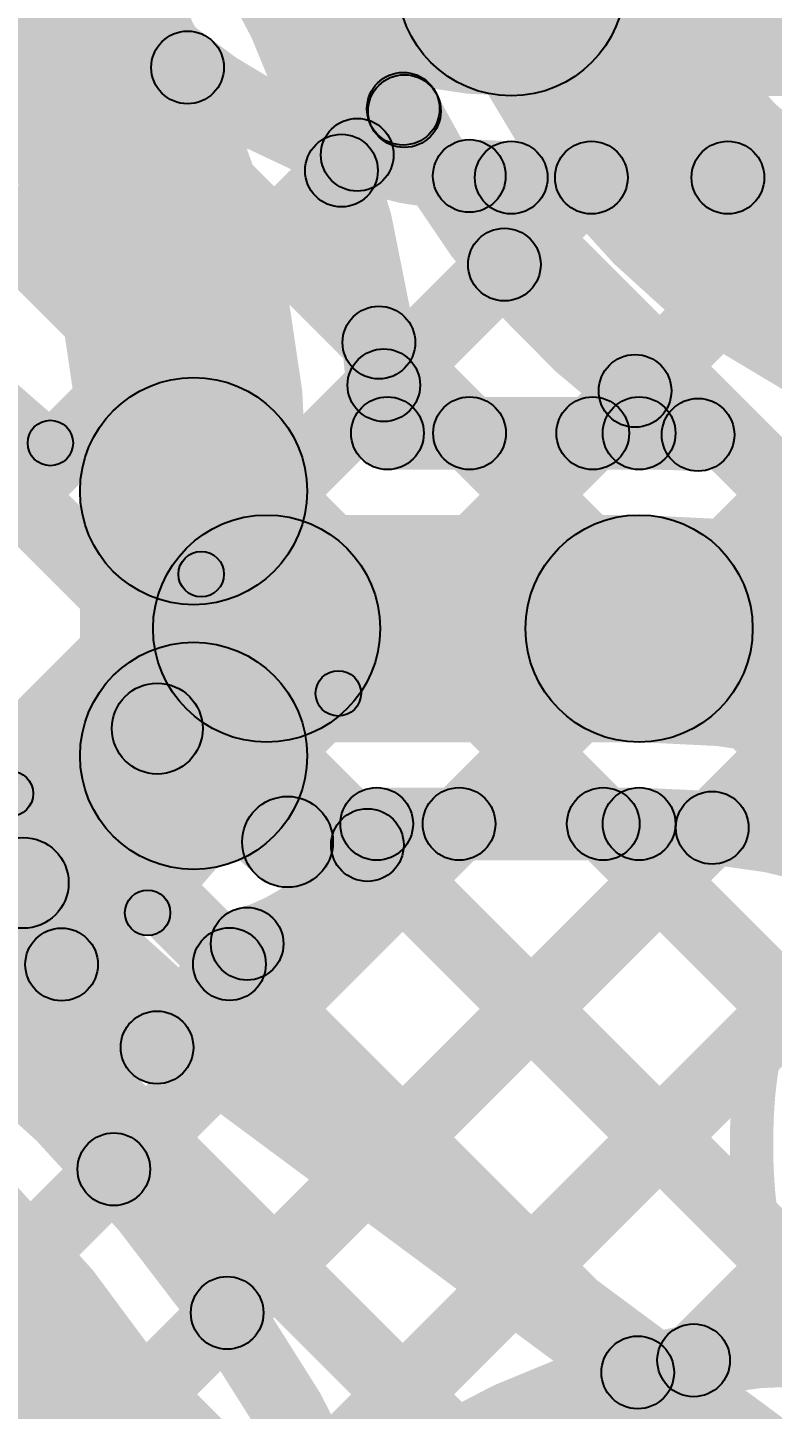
# Model space of a CAD drawing. Header units: millimetres. Extents: x -2.17 to 2.17, y -2.17 to 2.17.
# Drawn here: x -0.8443 to -0.7623, y -1.0527 to -0.9006 of the extents above; entities that cross this region are included whole.
import ezdxf

# ---------------------------------------------------------------- set-up
doc = ezdxf.new("R2010")
doc.units = ezdxf.units.MM
doc.header["$MEASUREMENT"] = 0
for name, color, linetype in [('BottomLayer', 5, 'Continuous'), ('BottomOverlay', 54, 'Continuous'), ('Mechanical2', 216, 'Continuous'), ('TopLayer', 1, 'Continuous'), ('TopOverlay', 2, 'Continuous'), ('TopPaste', 8, 'Continuous'), ('TopSolder', 216, 'Continuous')]:
    doc.layers.add(name, color=color, linetype=linetype)

# ---------------------------------------------------------------- blocks, each defined once
blk = doc.blocks.new('C__0402_355')
at = {"layer": 'TopLayer'}
for points in [[(-0.0275, -0.0125), (-0.0275, 0.0125), (-0.009499999999999998, 0.0125), (-0.009500000000000001, -0.0125)], [(0.009499999999999998, -0.0125), (0.009500000000000001, 0.0125), (0.0275, 0.0125), (0.0275, -0.0125)]]:
    blk.add_hatch(color=1, dxfattribs=at).paths.add_polyline_path(points)
at = {"layer": 'TopOverlay'}
h = blk.add_hatch(color=2, dxfattribs=at)
edge = h.paths.add_edge_path()
edge.add_arc((-0.031, 0.016), 0.0025, 0, 360)
h = blk.add_hatch(color=2, dxfattribs=at)
edge = h.paths.add_edge_path()
edge.add_arc((-0.031, 0.016), 0.0025, 0, 360)
for points in [[(-0.011, 0.0185), (-0.011, 0.0135), (-0.031, 0.0135), (-0.031, 0.0185)], [(0.031, 0.0185), (0.031, 0.0135), (0.011, 0.0135), (0.011, 0.0185)], [(-0.0335, 0.016), (-0.0285, 0.016), (-0.0285, -0.016), (-0.0335, -0.016)], [(0.0285, 0.016), (0.0335, 0.016), (0.0335, -0.016), (0.0285, -0.016)], [(-0.011, -0.0135), (-0.011, -0.0185), (-0.031, -0.0185), (-0.031, -0.0135)], [(0.031, -0.0135), (0.031, -0.0185), (0.011, -0.0185), (0.011, -0.0135)]]:
    blk.add_hatch(color=2, dxfattribs=at).paths.add_polyline_path(points)
h = blk.add_hatch(color=2, dxfattribs=at)
edge = h.paths.add_edge_path()
edge.add_arc((-0.011, 0.016), 0.0025, 0, 360)
h = blk.add_hatch(color=2, dxfattribs=at)
edge = h.paths.add_edge_path()
edge.add_arc((0.011, 0.016), 0.0025, 0, 360)
h = blk.add_hatch(color=2, dxfattribs=at)
edge = h.paths.add_edge_path()
edge.add_arc((0.031, 0.016), 0.0025, 0, 360)
h = blk.add_hatch(color=2, dxfattribs=at)
edge = h.paths.add_edge_path()
edge.add_arc((0.031, 0.016), 0.0025, 0, 360)
h = blk.add_hatch(color=2, dxfattribs=at)
edge = h.paths.add_edge_path()
edge.add_arc((-0.031, -0.016), 0.0025, 0, 360)
h = blk.add_hatch(color=2, dxfattribs=at)
edge = h.paths.add_edge_path()
edge.add_arc((-0.031, -0.016), 0.0025, 0, 360)
h = blk.add_hatch(color=2, dxfattribs=at)
edge = h.paths.add_edge_path()
edge.add_arc((-0.011, -0.016), 0.0025, 0, 360)
h = blk.add_hatch(color=2, dxfattribs=at)
edge = h.paths.add_edge_path()
edge.add_arc((0.011, -0.016), 0.0025, 0, 360)
h = blk.add_hatch(color=2, dxfattribs=at)
edge = h.paths.add_edge_path()
edge.add_arc((0.031, -0.016), 0.0025, 0, 360)
h = blk.add_hatch(color=2, dxfattribs=at)
edge = h.paths.add_edge_path()
edge.add_arc((0.031, -0.016), 0.0025, 0, 360)
at = {"layer": 'TopPaste'}
for points in [[(-0.0275, -0.0125), (-0.0275, 0.0125), (-0.009499999999999998, 0.0125), (-0.009500000000000001, -0.0125)], [(0.009499999999999998, -0.0125), (0.009500000000000001, 0.0125), (0.0275, 0.0125), (0.0275, -0.0125)]]:
    blk.add_hatch(color=8, dxfattribs=at).paths.add_polyline_path(points)
at = {"layer": 'TopSolder'}
for points in [[(-0.0298622, -0.0148622), (-0.0298622, 0.0148622), (-0.007137799999999999, 0.0148622), (-0.007137800000000001, -0.0148622)], [(0.007137799999999999, -0.0148622), (0.007137800000000001, 0.0148622), (0.0298622, 0.0148622), (0.0298622, -0.0148622)]]:
    blk.add_hatch(color=216, dxfattribs=at).paths.add_polyline_path(points)
at = {"layer": 'TopOverlay'}
for centre in [(-0.031, 0.016), (-0.031, 0.016), (-0.011, 0.016), (0.011, 0.016), (0.031, 0.016), (0.031, 0.016), (-0.031, -0.016), (-0.031, -0.016), (-0.011, -0.016), (0.011, -0.016), (0.031, -0.016), (0.031, -0.016)]:
    blk.add_circle(centre, 0.0025, dxfattribs=at)

msp = doc.modelspace()

# ---------------------------------------------------------------- hatches: boundary and pattern name
at = {"layer": 'BottomLayer'}
for points in [[(-0.8998904271247461, -0.8466675271247461), (-0.8942335728752538, -0.8410106728752539), (-0.2302130728752538, -1.505031172875254), (-0.2358699271247462, -1.510688027124746)], [(-0.9028284271247461, -0.8720138271247462), (-0.8971715728752538, -0.8663569728752538), (-0.2589549728752538, -1.504573572875254), (-0.2646118271247462, -1.510230427124746)], [(-0.7910752, -0.9081105), (-0.7910752, -0.8831105), (-0.589, -0.8831105), (-0.589, -0.9081105)], [(-0.9028284271247461, -0.9002981271247461), (-0.8971715728752538, -0.8946412728752539), (-0.2876969728752538, -1.504115872875254), (-0.2933538271247462, -1.509772727124746)], [(-0.8971715728752538, -0.9811143271247461), (-0.9028284271247461, -0.9754574728752539), (-0.8295322271247462, -0.9021612728752538), (-0.8238753728752538, -0.9078181271247462)], [(-0.8971715728752538, -1.009398627124746), (-0.9028284271247461, -1.003741772875254), (-0.8108554271247461, -0.9117687728752538), (-0.8051985728752539, -0.9174256271247462)], [(-0.7910752, -0.9211105), (-0.7910752, -0.9131105), (-0.6353681, -0.9131105), (-0.6353681, -0.9211105)], [(-0.8971715728752538, -1.150820127124746), (-0.9028284271247461, -1.145163272875254), (-0.6719472271247462, -0.9142820728752539), (-0.6662903728752538, -0.9199389271247461)], [(-0.8971715728752538, -1.122535827124746), (-0.9028284271247461, -1.116878972875254), (-0.7002315271247461, -0.9142820728752539), (-0.6945746728752539, -0.9199389271247461)], [(-0.8971715728752538, -1.094251527124746), (-0.9028284271247461, -1.088594672875254), (-0.7285158271247462, -0.9142820728752539), (-0.7228589728752538, -0.9199389271247461)], [(-0.8971715728752538, -1.037682927124746), (-0.9028284271247461, -1.032026072875254), (-0.7850844271247461, -0.9142820728752539), (-0.7794275728752539, -0.9199389271247461)], [(-0.8971715728752538, -1.065967227124746), (-0.9028284271247461, -1.060310372875254), (-0.7568001271247461, -0.9142820728752539), (-0.7511432728752538, -0.9199389271247461)], [(-0.7985171271247461, -0.9197565271247461), (-0.7928602728752538, -0.9140996728752538), (-0.2014710728752538, -1.505488872875254), (-0.2071279271247462, -1.511145727124746)], [(-0.7700504271247461, -0.9199389271247461), (-0.7643935728752539, -0.9142820728752539), (-0.6597584728752539, -1.018917172875254), (-0.6654153271247462, -1.024574027124746)], [(-0.9028284271247461, -0.9285824271247461), (-0.8971715728752538, -0.9229255728752539), (-0.3164389728752538, -1.503658172875254), (-0.3220958271247462, -1.509315027124746)], [(-0.8971715728752538, -1.179104427124746), (-0.9028284271247461, -1.173447572875254), (-0.6788994271247462, -0.9495185728752539), (-0.6732425728752539, -0.9551754271247461)], [(-0.9028284271247461, -0.9568667271247462), (-0.8971715728752538, -0.9512098728752538), (-0.3451809728752538, -1.503200472875254), (-0.3508378271247462, -1.508857327124746)], [(-0.9028284271247461, -0.9851510271247461), (-0.8971715728752538, -0.9794941728752539), (-0.3739228728752538, -1.502742872875254), (-0.3795797271247462, -1.508399727124746)]]:
    msp.add_hatch(color=5, dxfattribs=at).paths.add_polyline_path(points)
h = msp.add_hatch(color=5, dxfattribs=at)
edge = h.paths.add_edge_path()
edge.add_arc((-0.7910752, -0.8956105), 0.0125, 0, 360)
h = msp.add_hatch(color=5, dxfattribs=at)
edge = h.paths.add_edge_path()
edge.add_arc((-0.7910752, -0.8956105), 0.0125, 0, 360)
h = msp.add_hatch(color=5, dxfattribs=at)
edge = h.paths.add_edge_path()
edge.add_arc((-0.8267038, -0.9049897), 0.004, 0, 360)
h = msp.add_hatch(color=5, dxfattribs=at)
edge = h.paths.add_edge_path()
edge.add_arc((-0.808027, -0.9145972), 0.004, 0, 360)
h = msp.add_hatch(color=5, dxfattribs=at)
edge = h.paths.add_edge_path()
edge.add_arc((-0.7956887, -0.9169281), 0.004, 0, 360)
h = msp.add_hatch(color=5, dxfattribs=at)
edge = h.paths.add_edge_path()
edge.add_arc((-0.7910752, -0.9171105), 0.004, 0, 360)
h = msp.add_hatch(color=5, dxfattribs=at)
edge = h.paths.add_edge_path()
edge.add_arc((-0.7910752, -0.9171105), 0.004, 0, 360)
h = msp.add_hatch(color=5, dxfattribs=at)
edge = h.paths.add_edge_path()
edge.add_arc((-0.782256, -0.9171105), 0.004, 0, 360)
h = msp.add_hatch(color=5, dxfattribs=at)
edge = h.paths.add_edge_path()
edge.add_arc((-0.767222, -0.9171105), 0.004, 0, 360)
at = {"layer": 'TopLayer'}
for points in [[(-0.8224286271247462, -0.8958448271247461), (-0.8167717728752538, -0.8901879728752539), (-0.8000011728752539, -0.9069585728752538), (-0.8056580271247461, -0.9126154271247462)], [(-0.8069414728752539, -0.9191685271247462), (-0.8125983271247461, -0.9135116728752538), (-0.8057868271247461, -0.9067001728752538), (-0.8001299728752539, -0.9123570271247461)], [(-0.8022699728752538, -0.9427813271247462), (-0.8079268271247462, -0.9371244728752539), (-0.7946580271247461, -0.9238556728752538), (-0.7890011728752538, -0.9295125271247462)], [(-0.8084718271247462, -0.9380859271247461), (-0.8028149728752538, -0.9324290728752539), (-0.7928311728752538, -0.9424128728752539), (-0.7984880271247461, -0.9480697271247461)], [(-0.7792740728752539, -0.9480697271247461), (-0.7849309271247461, -0.9424128728752539), (-0.7802735271247462, -0.9377554728752538), (-0.7746166728752538, -0.9434123271247461)], [(-0.804705, -0.9492413), (-0.804705, -0.9412413), (-0.777, -0.9412413), (-0.777, -0.9492413)], [(-0.9033998271247461, -0.9562951271247462), (-0.8977429728752538, -0.9506382728752538), (-0.7944682728752539, -1.053912972875254), (-0.8001251271247461, -1.059569827124746)], [(-0.8135379, -0.9807476), (-0.8385379, -0.9807476), (-0.8385379, -0.9516105), (-0.8135379, -0.9516105)], [(-0.818, -0.9792413), (-0.818, -0.9542413), (-0.777, -0.9542413), (-0.777, -0.9792413)], [(-0.8410256457067307, -0.9980088877916046), (-0.8485727542932693, -0.9914483122083955), (-0.8338114542932693, -0.9744673122083954), (-0.8262643457067307, -0.9810278877916045)], [(-0.8333181895724564, -0.9815211527452037), (-0.8267576104275436, -0.9739740472547963), (-0.8124181104275436, -0.9864391472547963), (-0.8189786895724563, -0.9939862527452037)], [(-0.8674060377558352, -0.9856768368953703), (-0.8621575622441647, -0.9796391631046297), (-0.8274408622441648, -1.00981796310463), (-0.8326893377558352, -1.01585563689537)], [(-0.8058861, -0.9922413), (-0.8058861, -0.9842413), (-0.777, -0.9842413), (-0.777, -0.9922413)], [(-0.8319902728752538, -1.029070227124746), (-0.8376471271247461, -1.023413372875254), (-0.7996466271247461, -0.9854128728752538), (-0.7939897728752539, -0.9910697271247462)], [(-0.8195179728752539, -1.044882227124746), (-0.8251748271247461, -1.039225372875254), (-0.7717787271247462, -0.9858292728752539), (-0.7661218728752539, -0.9914861271247462)], [(-0.7837723271247461, -0.9910697271247462), (-0.7781154728752538, -0.9854128728752538), (-0.7203220728752538, -1.043206272875254), (-0.7259789271247461, -1.048863127124746)], [(-0.8097367271247461, -0.9933896271247461), (-0.8040798728752538, -0.9877327728752539), (-0.7486063728752539, -1.043206272875254), (-0.7542632271247461, -1.048863127124746)], [(-0.8090171728752539, -1.062665727124746), (-0.8146740271247461, -1.057008872875254), (-0.7492994271247462, -0.9916342728752539), (-0.7436425728752538, -0.9972911271247461)], [(-0.8270462622447208, -1.015461036766624), (-0.8330839377552792, -1.010212563233376), (-0.8231629377552793, -0.9987997632333762), (-0.8171252622447207, -1.004048236766624)], [(-0.8463419728752538, -1.015137627124746), (-0.8519988271247462, -1.009480772875254), (-0.8433964271247462, -1.000878372875254), (-0.8377395728752538, -1.006535227124746)], [(-0.8249190271247462, -1.006491627124746), (-0.8192621728752538, -1.000834772875254), (-0.7743241728752539, -1.045772772875254), (-0.7799810271247462, -1.051429627124746)], [(-0.7681682728752539, -1.050101127124746), (-0.7738251271247462, -1.044444272875254), (-0.7315367271247462, -1.002155872875254), (-0.7258798728752539, -1.007812727124746)]]:
    msp.add_hatch(color=1, dxfattribs=at).paths.add_polyline_path(points)
h = msp.add_hatch(color=1, dxfattribs=at)
edge = h.paths.add_edge_path()
edge.add_arc((-0.8029584, -0.9095286), 0.004, 0, 360)
h = msp.add_hatch(color=1, dxfattribs=at)
edge = h.paths.add_edge_path()
edge.add_arc((-0.8028296, -0.909787), 0.004, 0, 360)
h = msp.add_hatch(color=1, dxfattribs=at)
edge = h.paths.add_edge_path()
edge.add_arc((-0.8097699, -0.9163401), 0.004, 0, 360)
h = msp.add_hatch(color=1, dxfattribs=at)
edge = h.paths.add_edge_path()
edge.add_arc((-0.7918296, -0.9266841), 0.004, 0, 360)
h = msp.add_hatch(color=1, dxfattribs=at)
edge = h.paths.add_edge_path()
edge.add_arc((-0.8056434, -0.9352575), 0.004, 0, 360)
h = msp.add_hatch(color=1, dxfattribs=at)
edge = h.paths.add_edge_path()
edge.add_arc((-0.8050984, -0.9399529), 0.004, 0, 360)
h = msp.add_hatch(color=1, dxfattribs=at)
edge = h.paths.add_edge_path()
edge.add_arc((-0.7774451, -0.9405839), 0.004, 0, 360)
h = msp.add_hatch(color=1, dxfattribs=at)
edge = h.paths.add_edge_path()
edge.add_arc((-0.8260379, -0.9516105), 0.0125, 0, 360)
h = msp.add_hatch(color=1, dxfattribs=at)
edge = h.paths.add_edge_path()
edge.add_arc((-0.8260379, -0.9516105), 0.0125, 0, 360)
h = msp.add_hatch(color=1, dxfattribs=at)
edge = h.paths.add_edge_path()
edge.add_arc((-0.804705, -0.9452413), 0.004, 0, 360)
h = msp.add_hatch(color=1, dxfattribs=at)
edge = h.paths.add_edge_path()
edge.add_arc((-0.804705, -0.9452413), 0.004, 0, 360)
h = msp.add_hatch(color=1, dxfattribs=at)
edge = h.paths.add_edge_path()
edge.add_arc((-0.7956596, -0.9452413), 0.004, 0, 360)
h = msp.add_hatch(color=1, dxfattribs=at)
edge = h.paths.add_edge_path()
edge.add_arc((-0.7821025, -0.9452413), 0.004, 0, 360)
h = msp.add_hatch(color=1, dxfattribs=at)
edge = h.paths.add_edge_path()
edge.add_arc((-0.777, -0.9452413), 0.004, 0, 360)
h = msp.add_hatch(color=1, dxfattribs=at)
edge = h.paths.add_edge_path()
edge.add_arc((-0.777, -0.9452413), 0.004, 0, 360)
h = msp.add_hatch(color=1, dxfattribs=at)
edge = h.paths.add_edge_path()
edge.add_arc((-0.7705122, -0.9454153), 0.004, 0, 360)
h = msp.add_hatch(color=1, dxfattribs=at)
edge = h.paths.add_edge_path()
edge.add_arc((-0.7705122, -0.9454153), 0.004, 0, 360)
h = msp.add_hatch(color=1, dxfattribs=at)
edge = h.paths.add_edge_path()
edge.add_arc((-0.818, -0.9667413), 0.0125, 0, 360)
h = msp.add_hatch(color=1, dxfattribs=at)
edge = h.paths.add_edge_path()
edge.add_arc((-0.777, -0.9667413), 0.0125, 0, 360)
h = msp.add_hatch(color=1, dxfattribs=at)
edge = h.paths.add_edge_path()
edge.add_arc((-0.777, -0.9667413), 0.0125, 0, 360)
h = msp.add_hatch(color=1, dxfattribs=at)
edge = h.paths.add_edge_path()
edge.add_arc((-0.8260379, -0.9807476), 0.0125, 0, 360)
h = msp.add_hatch(color=1, dxfattribs=at)
edge = h.paths.add_edge_path()
edge.add_arc((-0.8300379, -0.9777476), 0.005, 0, 360)
h = msp.add_hatch(color=1, dxfattribs=at)
edge = h.paths.add_edge_path()
edge.add_arc((-0.8300379, -0.9777476), 0.005, 0, 360)
h = msp.add_hatch(color=1, dxfattribs=at)
edge = h.paths.add_edge_path()
edge.add_arc((-0.8156984, -0.9902127), 0.005, 0, 360)
h = msp.add_hatch(color=1, dxfattribs=at)
edge = h.paths.add_edge_path()
edge.add_arc((-0.8058861, -0.9882413), 0.004, 0, 360)
h = msp.add_hatch(color=1, dxfattribs=at)
edge = h.paths.add_edge_path()
edge.add_arc((-0.8058861, -0.9882413), 0.004, 0, 360)
h = msp.add_hatch(color=1, dxfattribs=at)
edge = h.paths.add_edge_path()
edge.add_arc((-0.7968182, -0.9882413), 0.004, 0, 360)
h = msp.add_hatch(color=1, dxfattribs=at)
edge = h.paths.add_edge_path()
edge.add_arc((-0.7809439, -0.9882413), 0.004, 0, 360)
h = msp.add_hatch(color=1, dxfattribs=at)
edge = h.paths.add_edge_path()
edge.add_arc((-0.777, -0.9882413), 0.004, 0, 360)
h = msp.add_hatch(color=1, dxfattribs=at)
edge = h.paths.add_edge_path()
edge.add_arc((-0.777, -0.9882413), 0.004, 0, 360)
h = msp.add_hatch(color=1, dxfattribs=at)
edge = h.paths.add_edge_path()
edge.add_arc((-0.7689503, -0.9886577), 0.004, 0, 360)
h = msp.add_hatch(color=1, dxfattribs=at)
edge = h.paths.add_edge_path()
edge.add_arc((-0.8069083, -0.9905612), 0.004, 0, 360)
h = msp.add_hatch(color=1, dxfattribs=at)
edge = h.paths.add_edge_path()
edge.add_arc((-0.8447992, -0.9947286), 0.005, 0, 360)
h = msp.add_hatch(color=1, dxfattribs=at)
edge = h.paths.add_edge_path()
edge.add_arc((-0.8201441, -1.001424), 0.004, 0, 360)
h = msp.add_hatch(color=1, dxfattribs=at)
edge = h.paths.add_edge_path()
edge.add_arc((-0.8201441, -1.001424), 0.004, 0, 360)
h = msp.add_hatch(color=1, dxfattribs=at)
edge = h.paths.add_edge_path()
edge.add_arc((-0.840568, -1.0037068), 0.004, 0, 360)
h = msp.add_hatch(color=1, dxfattribs=at)
edge = h.paths.add_edge_path()
edge.add_arc((-0.8220906, -1.0036632), 0.004, 0, 360)
h = msp.add_hatch(color=1, dxfattribs=at)
edge = h.paths.add_edge_path()
edge.add_arc((-0.8300651, -1.0128368), 0.004, 0, 360)
h = msp.add_hatch(color=1, dxfattribs=at)
edge = h.paths.add_edge_path()
edge.add_arc((-0.8300651, -1.0128368), 0.004, 0, 360)
h = msp.add_hatch(color=1, dxfattribs=at)
edge = h.paths.add_edge_path()
edge.add_arc((-0.8348187, -1.0262418), 0.004, 0, 360)
h = msp.add_hatch(color=1, dxfattribs=at)
edge = h.paths.add_edge_path()
edge.add_arc((-0.8223464, -1.0420538), 0.004, 0, 360)
h = msp.add_hatch(color=1, dxfattribs=at)
edge = h.paths.add_edge_path()
edge.add_arc((-0.7771526, -1.0486012), 0.004, 0, 360)
h = msp.add_hatch(color=1, dxfattribs=at)
edge = h.paths.add_edge_path()
edge.add_arc((-0.7709967, -1.0472727), 0.004, 0, 360)

# ---------------------------------------------------------------- linework, layer by layer
at = {"layer": 'BottomLayer'}
for points, const_width in [([(-0.7910752, -0.8956105, -0.4142135623730951), (-0.828, -0.8586857)], 0.025), ([(-0.7910752, -0.9171105, -0.4142135623730951), (-0.8495, -0.8586857)], 0.008)]:
    msp.add_lwpolyline(points, format="xyb", dxfattribs=dict(at, const_width=const_width))
for centre, radius in [((-0.7910752, -0.8956105), 0.0125), ((-0.7910752, -0.8956105), 0.0125), ((-0.8267038, -0.9049897), 0.004), ((-0.808027, -0.9145972), 0.004), ((-0.7956887, -0.9169281), 0.004), ((-0.7910752, -0.9171105), 0.004), ((-0.7910752, -0.9171105), 0.004), ((-0.782256, -0.9171105), 0.004), ((-0.767222, -0.9171105), 0.004)]:
    msp.add_circle(centre, radius, dxfattribs=at)
at = {"layer": 'Mechanical2', "const_width": 0.01}
for points in [[(2.1653543, 0.001, 1), (-2.1653543, 0.001, 1)], [(2.081354, -0.01, 1), (-2.049354, -0.01, 1)], [(1.8405512, 0.001, 1), (-1.8405512, 0.001, 1)], [(1.6437008, 0.001, 1), (-1.6437008, 0.001, 1)], [(1.503937, 0, 1), (-1.503937, 0, 1)], [(1.3070866, 0.001, 1), (-1.3070866, 0.001, 1)], [(1.1732283, 0.001, 1), (-1.1732283, 0.001, 1)], [(0.976378, 0.001, 1), (-0.976378, 0.001, 1)]]:
    msp.add_lwpolyline(points, format="xyb", close=True, dxfattribs=at)
at = {"layer": 'TopLayer'}
for points, const_width in [([(-0.9175, -0.8304109, -0.3786942634309546), (-0.804705, -0.9452413)], 0.008), ([(-0.9260379, -0.8516105, -0.4142135623730951), (-0.8260379, -0.9516105)], 0.025), ([(-0.723, -0.9376105, -0.4142135623730951), (-0.7907635, -0.869847)], 0.025), ([(-0.7705122, -0.9454153, -0.2578781853255384), (-0.8122635, -0.869847)], 0.008), ([(-0.723, -0.9161105, -0.4142135623730951), (-0.7692635, -0.869847)], 0.008), ([(-0.777, -0.9452413, -0.01341013708042874), (-0.7705122, -0.9454153)], 0.008), ([(-0.777, -0.9667413, -0.4142135623730951), (-0.6774846, -1.0662567)], 0.025), ([(-0.9249643, -0.9778438, -0.2540040580244131), (-0.8093321, -1.0650929)], 0.008), ([(-0.9474815, -0.9976641, -0.4142135623730951), (-0.8172107, -1.1279349)], 0.025), ([(-0.8058861, -0.9882413, -0.2386556533040808), (-0.8201441, -1.001424)], 0.008), ([(-0.777, -0.9882413, -0.3407821388357685), (-0.7015476, -1.0464238)], 0.008), ([(-0.8093321, -1.0650929, -0.1758228145879233), (-0.7568105, -1.0460347)], 0.008)]:
    msp.add_lwpolyline(points, format="xyb", dxfattribs=dict(at, const_width=const_width))
for centre, radius in [((-0.8029584, -0.9095286), 0.004), ((-0.8028296, -0.909787), 0.004), ((-0.8097699, -0.9163401), 0.004), ((-0.7918296, -0.9266841), 0.004), ((-0.8056434, -0.9352575), 0.004), ((-0.8050984, -0.9399529), 0.004), ((-0.7774451, -0.9405839), 0.004), ((-0.8260379, -0.9516105), 0.0125), ((-0.8260379, -0.9516105), 0.0125), ((-0.804705, -0.9452413), 0.004), ((-0.804705, -0.9452413), 0.004), ((-0.7956596, -0.9452413), 0.004), ((-0.7821025, -0.9452413), 0.004), ((-0.777, -0.9452413), 0.004), ((-0.777, -0.9452413), 0.004), ((-0.7705122, -0.9454153), 0.004), ((-0.7705122, -0.9454153), 0.004), ((-0.818, -0.9667413), 0.0125), ((-0.777, -0.9667413), 0.0125), ((-0.777, -0.9667413), 0.0125), ((-0.8260379, -0.9807476), 0.0125), ((-0.8300379, -0.9777476), 0.005), ((-0.8300379, -0.9777476), 0.005), ((-0.8156984, -0.9902127), 0.005), ((-0.8058861, -0.9882413), 0.004), ((-0.8058861, -0.9882413), 0.004), ((-0.7968182, -0.9882413), 0.004), ((-0.7809439, -0.9882413), 0.004), ((-0.777, -0.9882413), 0.004), ((-0.777, -0.9882413), 0.004), ((-0.7689503, -0.9886577), 0.004), ((-0.8069083, -0.9905612), 0.004), ((-0.8447992, -0.9947286), 0.005), ((-0.8201441, -1.001424), 0.004), ((-0.8201441, -1.001424), 0.004), ((-0.840568, -1.0037068), 0.004), ((-0.8220906, -1.0036632), 0.004), ((-0.8300651, -1.0128368), 0.004), ((-0.8300651, -1.0128368), 0.004), ((-0.8348187, -1.0262418), 0.004), ((-0.8223464, -1.0420538), 0.004), ((-0.7771526, -1.0486012), 0.004), ((-0.7709967, -1.0472727), 0.004)]:
    msp.add_circle(centre, radius, dxfattribs=at)

# ---------------------------------------------------------------- block references
at = {"rotation": 139}
msp.add_blockref('C__0402_355', (-0.844, -0.9656105), dxfattribs=at)

# ---------------------------------------------------------------- texts
at = {"layer": 'BottomOverlay', "text_generation_flag": 2}
msp.add_text('Q10', height=0.04, dxfattribs=at).set_placement((-0.668, -1.0436105))

doc.saveas('drawing.dxf')
